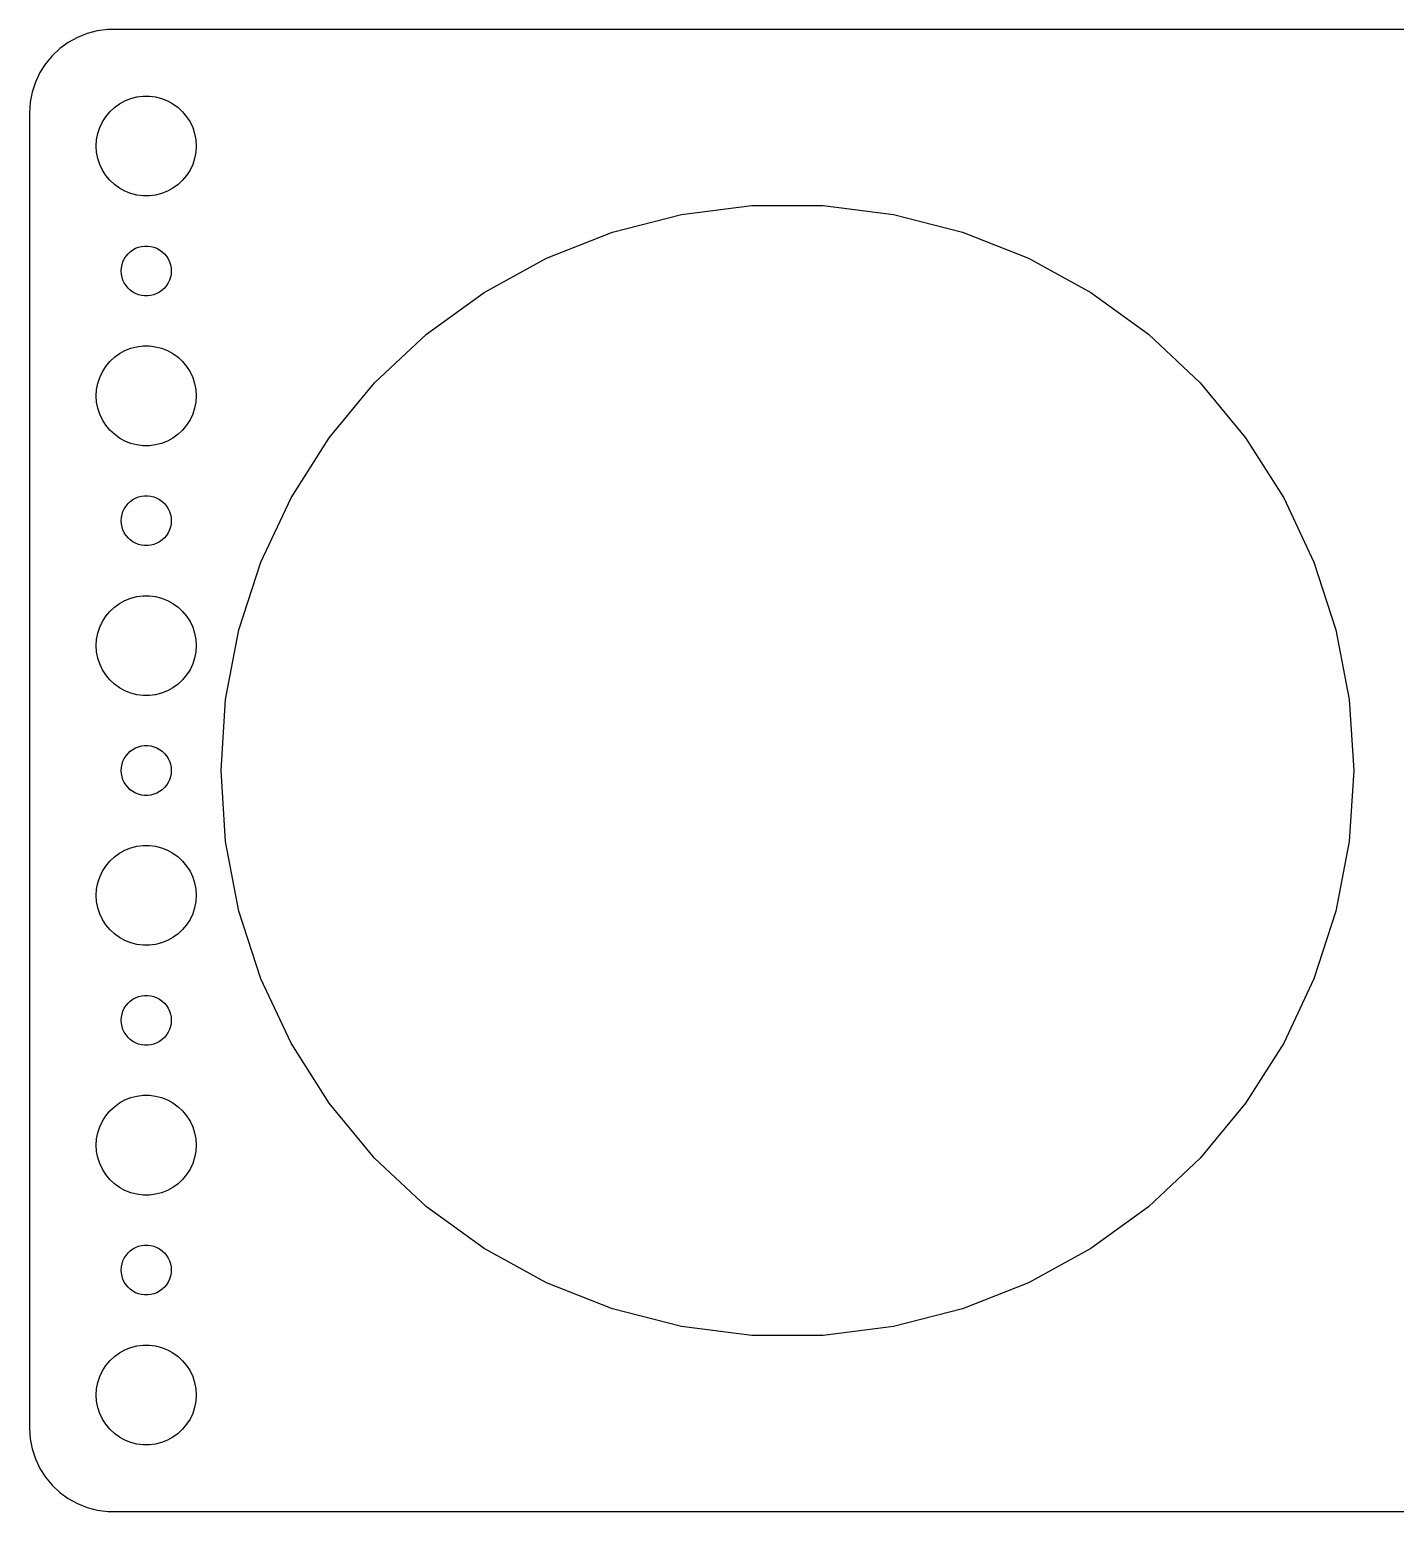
# Model space of a CAD drawing. Header units: metres. Extents: x -82 to 82, y -44 to 44.
# Drawn here: x -82 to 0, y -44.5 to 44.5 of the extents above; entities that cross this region are included whole.
import ezdxf

# ---------------------------------------------------------------- set-up
doc = ezdxf.new("R2010")
doc.units = ezdxf.units.M

msp = doc.modelspace()

# ---------------------------------------------------------------- linework, layer by layer
for p, q in [((-77.3139, 44.4901), (-77.9369, 44.4114)), ((77.3139, 44.4901), (-77.3139, 44.4901)), ((-79.6791, 43.7216), (-80.1871, 43.3526)), ((-79.1289, 44.0241), (-79.6791, 43.7216)), ((-78.5451, 44.2553), (-79.1289, 44.0241)), ((-77.9369, 44.4114), (-78.5451, 44.2553)), ((-80.6448, 42.9227), (-81.0451, 42.4389)), ((-80.1871, 43.3526), (-80.6448, 42.9227)), ((-81.3815, 41.9088), (-81.6489, 41.3406)), ((-81.0451, 42.4389), (-81.3815, 41.9088)), ((-81.6489, 41.3406), (-81.8429, 40.7434)), ((-81.9606, 40.1267), (-82, 39.5)), ((-81.8429, 40.7434), (-81.9606, 40.1267)), ((-76.6075, 40.033), (-76.2773, 40.2145)), ((-76.2773, 40.2145), (-75.927, 40.3532)), ((-75.927, 40.3532), (-75.5621, 40.4469)), ((-75.5621, 40.4469), (-75.1884, 40.4941)), ((-75.1884, 40.4941), (-74.8116, 40.4941)), ((-74.8116, 40.4941), (-74.4379, 40.4469)), ((-74.4379, 40.4469), (-74.073, 40.3532)), ((-74.073, 40.3532), (-73.7227, 40.2145)), ((-73.7227, 40.2145), (-73.3925, 40.033)), ((-82, 39.5), (-82, -39.5)), ((-77.6289, 38.9453), (-77.427, 39.2634)), ((-77.427, 39.2634), (-77.1869, 39.5536)), ((-77.1869, 39.5536), (-76.9123, 39.8115)), ((-76.9123, 39.8115), (-76.6075, 40.033)), ((-73.3925, 40.033), (-73.0877, 39.8115)), ((-73.0877, 39.8115), (-72.8131, 39.5536)), ((-72.8131, 39.5536), (-72.573, 39.2634)), ((-72.573, 39.2634), (-72.3711, 38.9453)), ((-77.9057, 38.2461), (-77.7893, 38.6044)), ((-77.7893, 38.6044), (-77.6289, 38.9453)), ((-72.3711, 38.9453), (-72.2107, 38.6044)), ((-72.2107, 38.6044), (-72.0943, 38.2461)), ((-78, 37.5), (-77.9763, 37.876)), ((-77.9763, 37.124), (-78, 37.5)), ((-77.9763, 37.876), (-77.9057, 38.2461)), ((-72.0943, 38.2461), (-72.0237, 37.876)), ((-72.0237, 37.876), (-72, 37.5)), ((-72, 37.5), (-72.0237, 37.124)), ((-77.9057, 36.7539), (-77.9763, 37.124)), ((-77.7893, 36.3956), (-77.9057, 36.7539)), ((-72.0943, 36.7539), (-72.2107, 36.3956)), ((-72.0237, 37.124), (-72.0943, 36.7539)), ((-77.6289, 36.0547), (-77.7893, 36.3956)), ((-77.427, 35.7366), (-77.6289, 36.0547)), ((-77.1869, 35.4464), (-77.427, 35.7366)), ((-72.573, 35.7366), (-72.8131, 35.4464)), ((-72.3711, 36.0547), (-72.573, 35.7366)), ((-72.2107, 36.3956), (-72.3711, 36.0547)), ((-76.9123, 35.1885), (-77.1869, 35.4464)), ((-76.6075, 34.967), (-76.9123, 35.1885)), ((-76.2773, 34.7855), (-76.6075, 34.967)), ((-75.927, 34.6468), (-76.2773, 34.7855)), ((-73.7227, 34.7855), (-74.073, 34.6468)), ((-73.3925, 34.967), (-73.7227, 34.7855)), ((-73.0877, 35.1885), (-73.3925, 34.967)), ((-72.8131, 35.4464), (-73.0877, 35.1885)), ((-75.5621, 34.5531), (-75.927, 34.6468)), ((-75.1884, 34.5059), (-75.5621, 34.5531)), ((-74.8116, 34.5059), (-75.1884, 34.5059)), ((-74.4379, 34.5531), (-74.8116, 34.5059)), ((-74.073, 34.6468), (-74.4379, 34.5531)), ((-42.871, 33.3978), (-38.6349, 33.9329)), ((-38.6349, 33.9329), (-34.3651, 33.9329)), ((-34.3651, 33.9329), (-30.129, 33.3978)), ((-47.0066, 32.3359), (-42.871, 33.3978)), ((-30.129, 33.3978), (-25.9934, 32.3359)), ((-50.9765, 30.7641), (-47.0066, 32.3359)), ((-25.9934, 32.3359), (-22.0235, 30.7641)), ((-76.0934, 31.0268), (-75.9561, 31.1558)), ((-75.9561, 31.1558), (-75.8037, 31.2665)), ((-75.8037, 31.2665), (-75.6387, 31.3572)), ((-75.6387, 31.3572), (-75.4635, 31.4266)), ((-75.4635, 31.4266), (-75.2811, 31.4734)), ((-75.2811, 31.4734), (-75.0942, 31.497)), ((-75.0942, 31.497), (-74.9058, 31.497)), ((-74.9058, 31.497), (-74.7189, 31.4734)), ((-74.7189, 31.4734), (-74.5365, 31.4266)), ((-74.5365, 31.4266), (-74.3613, 31.3572)), ((-74.3613, 31.3572), (-74.1963, 31.2665)), ((-74.1963, 31.2665), (-74.0439, 31.1558)), ((-74.0439, 31.1558), (-73.9065, 31.0268)), ((-76.4882, 30.188), (-76.4529, 30.373)), ((-76.4529, 30.373), (-76.3947, 30.5522)), ((-76.3947, 30.5522), (-76.3145, 30.7226)), ((-76.3145, 30.7226), (-76.2135, 30.8817)), ((-76.2135, 30.8817), (-76.0934, 31.0268)), ((-73.9065, 31.0268), (-73.7865, 30.8817)), ((-73.7865, 30.8817), (-73.6855, 30.7226)), ((-73.6855, 30.7226), (-73.6053, 30.5522)), ((-73.6053, 30.5522), (-73.5471, 30.373)), ((-73.5471, 30.373), (-73.5118, 30.188)), ((-54.7181, 28.7071), (-50.9765, 30.7641)), ((-22.0235, 30.7641), (-18.2819, 28.7071)), ((-76.5, 30), (-76.4882, 30.188)), ((-76.4882, 29.812), (-76.5, 30)), ((-76.4529, 29.627), (-76.4882, 29.812)), ((-76.3947, 29.4478), (-76.4529, 29.627)), ((-76.3145, 29.2774), (-76.3947, 29.4478)), ((-73.6053, 29.4478), (-73.6855, 29.2774)), ((-73.5471, 29.627), (-73.6053, 29.4478)), ((-73.5118, 29.812), (-73.5471, 29.627)), ((-73.5118, 30.188), (-73.5, 30)), ((-73.5, 30), (-73.5118, 29.812)), ((-76.2135, 29.1183), (-76.3145, 29.2774)), ((-76.0934, 28.9732), (-76.2135, 29.1183)), ((-75.9561, 28.8442), (-76.0934, 28.9732)), ((-75.8037, 28.7335), (-75.9561, 28.8442)), ((-75.6387, 28.6427), (-75.8037, 28.7335)), ((-75.4635, 28.5734), (-75.6387, 28.6427)), ((-75.2811, 28.5266), (-75.4635, 28.5734)), ((-75.0942, 28.503), (-75.2811, 28.5266)), ((-74.9058, 28.503), (-75.0942, 28.503)), ((-74.7189, 28.5266), (-74.9058, 28.503)), ((-74.5365, 28.5734), (-74.7189, 28.5266)), ((-74.3613, 28.6427), (-74.5365, 28.5734)), ((-74.1963, 28.7335), (-74.3613, 28.6427)), ((-74.0439, 28.8442), (-74.1963, 28.7335)), ((-73.9065, 28.9732), (-74.0439, 28.8442)), ((-73.7865, 29.1183), (-73.9065, 28.9732)), ((-73.6855, 29.2774), (-73.7865, 29.1183)), ((-58.1724, 26.1974), (-54.7181, 28.7071)), ((-18.2819, 28.7071), (-14.8276, 26.1974)), ((-61.2849, 23.2746), (-58.1724, 26.1974)), ((-14.8276, 26.1974), (-11.7151, 23.2746)), ((-76.9123, 24.8115), (-76.6075, 25.033)), ((-76.6075, 25.033), (-76.2773, 25.2145)), ((-76.2773, 25.2145), (-75.927, 25.3532)), ((-75.927, 25.3532), (-75.5621, 25.4469)), ((-75.5621, 25.4469), (-75.1884, 25.4941)), ((-75.1884, 25.4941), (-74.8116, 25.4941)), ((-74.8116, 25.4941), (-74.4379, 25.4469)), ((-74.4379, 25.4469), (-74.073, 25.3532)), ((-74.073, 25.3532), (-73.7227, 25.2145)), ((-73.7227, 25.2145), (-73.3925, 25.033)), ((-73.3925, 25.033), (-73.0877, 24.8115)), ((-77.6289, 23.9453), (-77.427, 24.2634)), ((-77.427, 24.2634), (-77.1869, 24.5536)), ((-77.1869, 24.5536), (-76.9123, 24.8115)), ((-73.0877, 24.8115), (-72.8131, 24.5536)), ((-72.8131, 24.5536), (-72.573, 24.2634)), ((-72.573, 24.2634), (-72.3711, 23.9453)), ((-77.9763, 22.876), (-77.9057, 23.2461)), ((-77.9057, 23.2461), (-77.7893, 23.6044)), ((-77.7893, 23.6044), (-77.6289, 23.9453)), ((-72.3711, 23.9453), (-72.2107, 23.6044)), ((-72.2107, 23.6044), (-72.0943, 23.2461)), ((-72.0943, 23.2461), (-72.0237, 22.876)), ((-64.0066, 19.9847), (-61.2849, 23.2746)), ((-11.7151, 23.2746), (-8.99341, 19.9847)), ((-78, 22.5), (-77.9763, 22.876)), ((-77.9763, 22.124), (-78, 22.5)), ((-72.0237, 22.876), (-72, 22.5)), ((-72, 22.5), (-72.0237, 22.124)), ((-77.9057, 21.7539), (-77.9763, 22.124)), ((-77.7893, 21.3956), (-77.9057, 21.7539)), ((-77.6289, 21.0547), (-77.7893, 21.3956)), ((-72.2107, 21.3956), (-72.3711, 21.0547)), ((-72.0943, 21.7539), (-72.2107, 21.3956)), ((-72.0237, 22.124), (-72.0943, 21.7539)), ((-77.427, 20.7366), (-77.6289, 21.0547)), ((-77.1869, 20.4464), (-77.427, 20.7366)), ((-72.573, 20.7366), (-72.8131, 20.4464)), ((-72.3711, 21.0547), (-72.573, 20.7366)), ((-76.9123, 20.1884), (-77.1869, 20.4464)), ((-76.6075, 19.967), (-76.9123, 20.1884)), ((-76.2773, 19.7855), (-76.6075, 19.967)), ((-75.927, 19.6468), (-76.2773, 19.7855)), ((-75.5621, 19.5531), (-75.927, 19.6468)), ((-74.073, 19.6468), (-74.4379, 19.5531)), ((-73.7227, 19.7855), (-74.073, 19.6468)), ((-73.3925, 19.967), (-73.7227, 19.7855)), ((-73.0877, 20.1884), (-73.3925, 19.967)), ((-72.8131, 20.4464), (-73.0877, 20.1884)), ((-66.2944, 16.3796), (-64.0066, 19.9847)), ((-8.99341, 19.9847), (-6.70557, 16.3796)), ((-75.1884, 19.5059), (-75.5621, 19.5531)), ((-74.8116, 19.5059), (-75.1884, 19.5059)), ((-74.4379, 19.5531), (-74.8116, 19.5059)), ((-76.2135, 15.8817), (-76.0934, 16.0268)), ((-76.0934, 16.0268), (-75.9561, 16.1558)), ((-75.9561, 16.1558), (-75.8037, 16.2665)), ((-75.8037, 16.2665), (-75.6387, 16.3572)), ((-75.6387, 16.3572), (-75.4635, 16.4266)), ((-75.4635, 16.4266), (-75.2811, 16.4734)), ((-75.2811, 16.4734), (-75.0942, 16.497)), ((-75.0942, 16.497), (-74.9058, 16.497)), ((-74.9058, 16.497), (-74.7189, 16.4734)), ((-74.7189, 16.4734), (-74.5365, 16.4266)), ((-74.5365, 16.4266), (-74.3613, 16.3572)), ((-74.3613, 16.3572), (-74.1963, 16.2665)), ((-74.1963, 16.2665), (-74.0439, 16.1558)), ((-74.0439, 16.1558), (-73.9065, 16.0268)), ((-73.9065, 16.0268), (-73.7865, 15.8817)), ((-68.1124, 12.5162), (-66.2944, 16.3796)), ((-6.70557, 16.3796), (-4.88759, 12.5162)), ((-76.5, 15), (-76.4882, 15.188)), ((-76.4882, 15.188), (-76.4529, 15.373)), ((-76.4529, 15.373), (-76.3947, 15.5522)), ((-76.3947, 15.5522), (-76.3145, 15.7226)), ((-76.3145, 15.7226), (-76.2135, 15.8817)), ((-73.7865, 15.8817), (-73.6855, 15.7226)), ((-73.6855, 15.7226), (-73.6053, 15.5522)), ((-73.6053, 15.5522), (-73.5471, 15.373)), ((-73.5471, 15.373), (-73.5118, 15.188)), ((-73.5118, 15.188), (-73.5, 15)), ((-76.4882, 14.812), (-76.5, 15)), ((-76.4529, 14.627), (-76.4882, 14.812)), ((-76.3947, 14.4478), (-76.4529, 14.627)), ((-76.3145, 14.2774), (-76.3947, 14.4478)), ((-76.2135, 14.1183), (-76.3145, 14.2774)), ((-73.6855, 14.2774), (-73.7865, 14.1183)), ((-73.6053, 14.4478), (-73.6855, 14.2774)), ((-73.5471, 14.627), (-73.6053, 14.4478)), ((-73.5118, 14.812), (-73.5471, 14.627)), ((-73.5, 15), (-73.5118, 14.812)), ((-76.0934, 13.9732), (-76.2135, 14.1183)), ((-75.9561, 13.8442), (-76.0934, 13.9732)), ((-75.8037, 13.7335), (-75.9561, 13.8442)), ((-75.6387, 13.6427), (-75.8037, 13.7335)), ((-75.4635, 13.5734), (-75.6387, 13.6427)), ((-75.2811, 13.5266), (-75.4635, 13.5734)), ((-75.0942, 13.5029), (-75.2811, 13.5266)), ((-74.9058, 13.5029), (-75.0942, 13.5029)), ((-74.7189, 13.5266), (-74.9058, 13.5029)), ((-74.5365, 13.5734), (-74.7189, 13.5266)), ((-74.3613, 13.6427), (-74.5365, 13.5734)), ((-74.1963, 13.7335), (-74.3613, 13.6427)), ((-74.0439, 13.8442), (-74.1963, 13.7335)), ((-73.9065, 13.9732), (-74.0439, 13.8442)), ((-73.7865, 14.1183), (-73.9065, 13.9732)), ((-69.4318, 8.45544), (-68.1124, 12.5162)), ((-4.88759, 12.5162), (-3.56816, 8.45544)), ((-77.1869, 9.55363), (-76.9123, 9.81154)), ((-76.9123, 9.81154), (-76.6075, 10.033)), ((-76.6075, 10.033), (-76.2773, 10.2145)), ((-76.2773, 10.2145), (-75.927, 10.3532)), ((-75.927, 10.3532), (-75.5621, 10.4469)), ((-75.5621, 10.4469), (-75.1884, 10.4941)), ((-75.1884, 10.4941), (-74.8116, 10.4941)), ((-74.8116, 10.4941), (-74.4379, 10.4469)), ((-74.4379, 10.4469), (-74.073, 10.3532)), ((-74.073, 10.3532), (-73.7227, 10.2145)), ((-73.7227, 10.2145), (-73.3925, 10.033)), ((-73.3925, 10.033), (-73.0877, 9.81154)), ((-73.0877, 9.81154), (-72.8131, 9.55363)), ((-77.7893, 8.60437), (-77.6289, 8.94525)), ((-77.6289, 8.94525), (-77.427, 9.26335)), ((-77.427, 9.26335), (-77.1869, 9.55363)), ((-72.8131, 9.55363), (-72.573, 9.26335)), ((-72.573, 9.26335), (-72.3711, 8.94525)), ((-72.3711, 8.94525), (-72.2107, 8.60437)), ((-77.9763, 7.87599), (-77.9057, 8.24606)), ((-77.9057, 8.24606), (-77.7893, 8.60437)), ((-72.2107, 8.60437), (-72.0943, 8.24606)), ((-72.0943, 8.24606), (-72.0237, 7.87599)), ((-70.2319, 4.26132), (-69.4318, 8.45544)), ((-3.56816, 8.45544), (-2.7681, 4.26132)), ((-78, 7.5), (-77.9763, 7.87599)), ((-77.9763, 7.12399), (-78, 7.5)), ((-77.9057, 6.75392), (-77.9763, 7.12399)), ((-72.0237, 7.12399), (-72.0943, 6.75392)), ((-72.0237, 7.87599), (-72, 7.5)), ((-72, 7.5), (-72.0237, 7.12399)), ((-77.7893, 6.39561), (-77.9057, 6.75392)), ((-77.6289, 6.05473), (-77.7893, 6.39561)), ((-72.2107, 6.39561), (-72.3711, 6.05473)), ((-72.0943, 6.75392), (-72.2107, 6.39561)), ((-77.427, 5.73663), (-77.6289, 6.05473)), ((-77.1869, 5.44635), (-77.427, 5.73663)), ((-76.9123, 5.18845), (-77.1869, 5.44635)), ((-72.8131, 5.44635), (-73.0877, 5.18845)), ((-72.573, 5.73663), (-72.8131, 5.44635)), ((-72.3711, 6.05473), (-72.573, 5.73663)), ((-76.6075, 4.96701), (-76.9123, 5.18845)), ((-76.2773, 4.78551), (-76.6075, 4.96701)), ((-75.927, 4.64682), (-76.2773, 4.78551)), ((-75.5621, 4.55313), (-75.927, 4.64682)), ((-75.1884, 4.50591), (-75.5621, 4.55313)), ((-74.8116, 4.50591), (-75.1884, 4.50591)), ((-74.4379, 4.55313), (-74.8116, 4.50591)), ((-74.073, 4.64682), (-74.4379, 4.55313)), ((-73.7227, 4.78551), (-74.073, 4.64682)), ((-73.3925, 4.96701), (-73.7227, 4.78551)), ((-73.0877, 5.18845), (-73.3925, 4.96701)), ((-70.5, 0), (-70.2319, 4.26132)), ((-2.7681, 4.26132), (-2.5, 0)), ((-76.2135, 0.88167), (-76.0934, 1.02681)), ((-76.0934, 1.02681), (-75.9561, 1.15576)), ((-75.9561, 1.15576), (-75.8037, 1.26648)), ((-75.8037, 1.26648), (-75.6387, 1.35724)), ((-75.6387, 1.35724), (-75.4635, 1.42657)), ((-75.4635, 1.42657), (-75.2811, 1.47342)), ((-75.2811, 1.47342), (-75.0942, 1.49704)), ((-75.0942, 1.49704), (-74.9058, 1.49704)), ((-74.9058, 1.49704), (-74.7189, 1.47342)), ((-74.7189, 1.47342), (-74.5365, 1.42657)), ((-74.5365, 1.42657), (-74.3613, 1.35724)), ((-74.3613, 1.35724), (-74.1963, 1.26648)), ((-74.1963, 1.26648), (-74.0439, 1.15576)), ((-74.0439, 1.15576), (-73.9065, 1.02681)), ((-73.9065, 1.02681), (-73.7865, 0.88167)), ((-76.5, 0), (-76.4882, 0.18799)), ((-76.4882, -0.18799), (-76.5, 0)), ((-76.4882, 0.18799), (-76.4529, 0.37303)), ((-76.4529, 0.37303), (-76.3947, 0.55219)), ((-76.3947, 0.55219), (-76.3145, 0.72263)), ((-76.3145, 0.72263), (-76.2135, 0.88167)), ((-73.7865, 0.88167), (-73.6855, 0.72263)), ((-73.6855, 0.72263), (-73.6053, 0.55219)), ((-73.6053, 0.55219), (-73.5471, 0.37303)), ((-73.5471, 0.37303), (-73.5118, 0.18799)), ((-73.5118, 0.18799), (-73.5, 0)), ((-73.5, 0), (-73.5118, -0.18799)), ((-70.2319, -4.26132), (-70.5, 0)), ((-2.5, 0), (-2.7681, -4.26132)), ((-76.4529, -0.37303), (-76.4882, -0.18799)), ((-76.3947, -0.55219), (-76.4529, -0.37303)), ((-76.3145, -0.72263), (-76.3947, -0.55219)), ((-76.2135, -0.88167), (-76.3145, -0.72263)), ((-76.0934, -1.02681), (-76.2135, -0.88167)), ((-73.7865, -0.88167), (-73.9065, -1.02681)), ((-73.6855, -0.72263), (-73.7865, -0.88167)), ((-73.6053, -0.55219), (-73.6855, -0.72263)), ((-73.5471, -0.37303), (-73.6053, -0.55219)), ((-73.5118, -0.18799), (-73.5471, -0.37303)), ((-75.9561, -1.15576), (-76.0934, -1.02681)), ((-75.8037, -1.26648), (-75.9561, -1.15576)), ((-75.6387, -1.35724), (-75.8037, -1.26648)), ((-75.4635, -1.42657), (-75.6387, -1.35724)), ((-75.2811, -1.47342), (-75.4635, -1.42657)), ((-75.0942, -1.49704), (-75.2811, -1.47342)), ((-74.9058, -1.49704), (-75.0942, -1.49704)), ((-74.7189, -1.47342), (-74.9058, -1.49704)), ((-74.5365, -1.42657), (-74.7189, -1.47342)), ((-74.3613, -1.35724), (-74.5365, -1.42657)), ((-74.1963, -1.26648), (-74.3613, -1.35724)), ((-74.0439, -1.15576), (-74.1963, -1.26648)), ((-73.9065, -1.02681), (-74.0439, -1.15576)), ((-69.4318, -8.45544), (-70.2319, -4.26132)), ((-2.7681, -4.26132), (-3.56816, -8.45544)), ((-77.1869, -5.44635), (-76.9123, -5.18845)), ((-76.9123, -5.18845), (-76.6075, -4.96701)), ((-76.6075, -4.96701), (-76.2773, -4.78551)), ((-76.2773, -4.78551), (-75.927, -4.64682)), ((-75.927, -4.64682), (-75.5621, -4.55313)), ((-75.5621, -4.55313), (-75.1884, -4.50591)), ((-75.1884, -4.50591), (-74.8116, -4.50591)), ((-74.8116, -4.50591), (-74.4379, -4.55313)), ((-74.4379, -4.55313), (-74.073, -4.64682)), ((-74.073, -4.64682), (-73.7227, -4.78551)), ((-73.7227, -4.78551), (-73.3925, -4.96701)), ((-73.3925, -4.96701), (-73.0877, -5.18845)), ((-73.0877, -5.18845), (-72.8131, -5.44635)), ((-77.7893, -6.39561), (-77.6289, -6.05473)), ((-77.6289, -6.05473), (-77.427, -5.73663)), ((-77.427, -5.73663), (-77.1869, -5.44635)), ((-72.8131, -5.44635), (-72.573, -5.73663)), ((-72.573, -5.73663), (-72.3711, -6.05473)), ((-72.3711, -6.05473), (-72.2107, -6.39561)), ((-77.9763, -7.12399), (-77.9057, -6.75392)), ((-77.9057, -6.75392), (-77.7893, -6.39561)), ((-72.2107, -6.39561), (-72.0943, -6.75392)), ((-72.0943, -6.75392), (-72.0237, -7.12399)), ((-78, -7.5), (-77.9763, -7.12399)), ((-77.9763, -7.87599), (-78, -7.5)), ((-77.9057, -8.24606), (-77.9763, -7.87599)), ((-72.0237, -7.87599), (-72.0943, -8.24606)), ((-72.0237, -7.12399), (-72, -7.5)), ((-72, -7.5), (-72.0237, -7.87599)), ((-77.7893, -8.60437), (-77.9057, -8.24606)), ((-77.6289, -8.94525), (-77.7893, -8.60437)), ((-72.2107, -8.60437), (-72.3711, -8.94525)), ((-72.0943, -8.24606), (-72.2107, -8.60437)), ((-68.1124, -12.5162), (-69.4318, -8.45544)), ((-3.56816, -8.45544), (-4.88759, -12.5162)), ((-77.427, -9.26335), (-77.6289, -8.94525)), ((-77.1869, -9.55363), (-77.427, -9.26335)), ((-76.9123, -9.81154), (-77.1869, -9.55363)), ((-72.8131, -9.55363), (-73.0877, -9.81154)), ((-72.573, -9.26335), (-72.8131, -9.55363)), ((-72.3711, -8.94525), (-72.573, -9.26335)), ((-76.6075, -10.033), (-76.9123, -9.81154)), ((-76.2773, -10.2145), (-76.6075, -10.033)), ((-75.927, -10.3532), (-76.2773, -10.2145)), ((-75.5621, -10.4469), (-75.927, -10.3532)), ((-75.1884, -10.4941), (-75.5621, -10.4469)), ((-74.8116, -10.4941), (-75.1884, -10.4941)), ((-74.4379, -10.4469), (-74.8116, -10.4941)), ((-74.073, -10.3532), (-74.4379, -10.4469)), ((-73.7227, -10.2145), (-74.073, -10.3532)), ((-73.3925, -10.033), (-73.7227, -10.2145)), ((-73.0877, -9.81154), (-73.3925, -10.033)), ((-66.2944, -16.3796), (-68.1124, -12.5162)), ((-4.88759, -12.5162), (-6.70557, -16.3796)), ((-76.3145, -14.2774), (-76.2135, -14.1183)), ((-76.2135, -14.1183), (-76.0934, -13.9732)), ((-76.0934, -13.9732), (-75.9561, -13.8442)), ((-75.9561, -13.8442), (-75.8037, -13.7335)), ((-75.8037, -13.7335), (-75.6387, -13.6427)), ((-75.6387, -13.6427), (-75.4635, -13.5734)), ((-75.4635, -13.5734), (-75.2811, -13.5266)), ((-75.2811, -13.5266), (-75.0942, -13.5029)), ((-75.0942, -13.5029), (-74.9058, -13.5029)), ((-74.9058, -13.5029), (-74.7189, -13.5266)), ((-74.7189, -13.5266), (-74.5365, -13.5734)), ((-74.5365, -13.5734), (-74.3613, -13.6427)), ((-74.3613, -13.6427), (-74.1963, -13.7335)), ((-74.1963, -13.7335), (-74.0439, -13.8442)), ((-74.0439, -13.8442), (-73.9065, -13.9732)), ((-73.9065, -13.9732), (-73.7865, -14.1183)), ((-73.7865, -14.1183), (-73.6855, -14.2774)), ((-76.5, -15), (-76.4882, -14.812)), ((-76.4882, -15.188), (-76.5, -15)), ((-76.4882, -14.812), (-76.4529, -14.627)), ((-76.4529, -14.627), (-76.3947, -14.4478)), ((-76.3947, -14.4478), (-76.3145, -14.2774)), ((-73.6855, -14.2774), (-73.6053, -14.4478)), ((-73.6053, -14.4478), (-73.5471, -14.627)), ((-73.5471, -14.627), (-73.5118, -14.812)), ((-73.5118, -14.812), (-73.5, -15)), ((-73.5, -15), (-73.5118, -15.188)), ((-76.4529, -15.373), (-76.4882, -15.188)), ((-76.3947, -15.5522), (-76.4529, -15.373)), ((-76.3145, -15.7226), (-76.3947, -15.5522)), ((-76.2135, -15.8817), (-76.3145, -15.7226)), ((-76.0934, -16.0268), (-76.2135, -15.8817)), ((-73.7865, -15.8817), (-73.9065, -16.0268)), ((-73.6855, -15.7226), (-73.7865, -15.8817)), ((-73.6053, -15.5522), (-73.6855, -15.7226)), ((-73.5471, -15.373), (-73.6053, -15.5522)), ((-73.5118, -15.188), (-73.5471, -15.373)), ((-75.9561, -16.1558), (-76.0934, -16.0268)), ((-75.8037, -16.2665), (-75.9561, -16.1558)), ((-75.6387, -16.3572), (-75.8037, -16.2665)), ((-75.4635, -16.4266), (-75.6387, -16.3572)), ((-75.2811, -16.4734), (-75.4635, -16.4266)), ((-75.0942, -16.497), (-75.2811, -16.4734)), ((-74.9058, -16.497), (-75.0942, -16.497)), ((-74.7189, -16.4734), (-74.9058, -16.497)), ((-74.5365, -16.4266), (-74.7189, -16.4734)), ((-74.3613, -16.3572), (-74.5365, -16.4266)), ((-74.1963, -16.2665), (-74.3613, -16.3572)), ((-74.0439, -16.1558), (-74.1963, -16.2665)), ((-73.9065, -16.0268), (-74.0439, -16.1558)), ((-64.0066, -19.9847), (-66.2944, -16.3796)), ((-6.70557, -16.3796), (-8.99341, -19.9847)), ((-75.927, -19.6468), (-75.5621, -19.5531)), ((-75.5621, -19.5531), (-75.1884, -19.5059)), ((-75.1884, -19.5059), (-74.8116, -19.5059)), ((-74.8116, -19.5059), (-74.4379, -19.5531)), ((-74.4379, -19.5531), (-74.073, -19.6468)), ((-77.427, -20.7366), (-77.1869, -20.4464)), ((-77.1869, -20.4464), (-76.9123, -20.1884)), ((-76.9123, -20.1884), (-76.6075, -19.967)), ((-76.6075, -19.967), (-76.2773, -19.7855)), ((-76.2773, -19.7855), (-75.927, -19.6468)), ((-74.073, -19.6468), (-73.7227, -19.7855)), ((-73.7227, -19.7855), (-73.3925, -19.967)), ((-73.3925, -19.967), (-73.0877, -20.1884)), ((-73.0877, -20.1884), (-72.8131, -20.4464)), ((-72.8131, -20.4464), (-72.573, -20.7366)), ((-61.2849, -23.2746), (-64.0066, -19.9847)), ((-8.99341, -19.9847), (-11.7151, -23.2746)), ((-77.7893, -21.3956), (-77.6289, -21.0547)), ((-77.6289, -21.0547), (-77.427, -20.7366)), ((-72.573, -20.7366), (-72.3711, -21.0547)), ((-72.3711, -21.0547), (-72.2107, -21.3956)), ((-78, -22.5), (-77.9763, -22.124)), ((-77.9763, -22.124), (-77.9057, -21.7539)), ((-77.9057, -21.7539), (-77.7893, -21.3956)), ((-72.2107, -21.3956), (-72.0943, -21.7539)), ((-72.0943, -21.7539), (-72.0237, -22.124)), ((-72.0237, -22.124), (-72, -22.5)), ((-77.9763, -22.876), (-78, -22.5)), ((-77.9057, -23.2461), (-77.9763, -22.876)), ((-72.0237, -22.876), (-72.0943, -23.2461)), ((-72, -22.5), (-72.0237, -22.876)), ((-77.7893, -23.6044), (-77.9057, -23.2461)), ((-77.6289, -23.9453), (-77.7893, -23.6044)), ((-77.427, -24.2634), (-77.6289, -23.9453)), ((-72.3711, -23.9453), (-72.573, -24.2634)), ((-72.2107, -23.6044), (-72.3711, -23.9453)), ((-72.0943, -23.2461), (-72.2107, -23.6044)), ((-58.1724, -26.1974), (-61.2849, -23.2746)), ((-11.7151, -23.2746), (-14.8276, -26.1974)), ((-77.1869, -24.5536), (-77.427, -24.2634)), ((-76.9123, -24.8115), (-77.1869, -24.5536)), ((-76.6075, -25.033), (-76.9123, -24.8115)), ((-73.0877, -24.8115), (-73.3925, -25.033)), ((-72.8131, -24.5536), (-73.0877, -24.8115)), ((-72.573, -24.2634), (-72.8131, -24.5536)), ((-76.2773, -25.2145), (-76.6075, -25.033)), ((-75.927, -25.3532), (-76.2773, -25.2145)), ((-75.5621, -25.4469), (-75.927, -25.3532)), ((-75.1884, -25.4941), (-75.5621, -25.4469)), ((-74.8116, -25.4941), (-75.1884, -25.4941)), ((-74.4379, -25.4469), (-74.8116, -25.4941)), ((-74.073, -25.3532), (-74.4379, -25.4469)), ((-73.7227, -25.2145), (-74.073, -25.3532)), ((-73.3925, -25.033), (-73.7227, -25.2145)), ((-54.7181, -28.7071), (-58.1724, -26.1974)), ((-14.8276, -26.1974), (-18.2819, -28.7071)), ((-76.3947, -29.4478), (-76.3145, -29.2774)), ((-76.3145, -29.2774), (-76.2135, -29.1183)), ((-76.2135, -29.1183), (-76.0934, -28.9732)), ((-76.0934, -28.9732), (-75.9561, -28.8442)), ((-75.9561, -28.8442), (-75.8037, -28.7335)), ((-75.8037, -28.7335), (-75.6387, -28.6427)), ((-75.6387, -28.6427), (-75.4635, -28.5734)), ((-75.4635, -28.5734), (-75.2811, -28.5266)), ((-75.2811, -28.5266), (-75.0942, -28.503)), ((-75.0942, -28.503), (-74.9058, -28.503)), ((-74.9058, -28.503), (-74.7189, -28.5266)), ((-74.7189, -28.5266), (-74.5365, -28.5734)), ((-74.5365, -28.5734), (-74.3613, -28.6427)), ((-74.3613, -28.6427), (-74.1963, -28.7335)), ((-74.1963, -28.7335), (-74.0439, -28.8442)), ((-74.0439, -28.8442), (-73.9065, -28.9732)), ((-73.9065, -28.9732), (-73.7865, -29.1183)), ((-73.7865, -29.1183), (-73.6855, -29.2774)), ((-73.6855, -29.2774), (-73.6053, -29.4478)), ((-50.9765, -30.7641), (-54.7181, -28.7071)), ((-18.2819, -28.7071), (-22.0235, -30.7641)), ((-76.5, -30), (-76.4882, -29.812)), ((-76.4882, -30.188), (-76.5, -30)), ((-76.4882, -29.812), (-76.4529, -29.627)), ((-76.4529, -30.373), (-76.4882, -30.188)), ((-76.4529, -29.627), (-76.3947, -29.4478)), ((-73.6053, -29.4478), (-73.5471, -29.627)), ((-73.5471, -29.627), (-73.5118, -29.812)), ((-73.5118, -30.188), (-73.5471, -30.373)), ((-73.5118, -29.812), (-73.5, -30)), ((-73.5, -30), (-73.5118, -30.188)), ((-76.3947, -30.5522), (-76.4529, -30.373)), ((-76.3145, -30.7226), (-76.3947, -30.5522)), ((-76.2135, -30.8817), (-76.3145, -30.7226)), ((-76.0934, -31.0268), (-76.2135, -30.8817)), ((-75.9561, -31.1558), (-76.0934, -31.0268)), ((-73.9065, -31.0268), (-74.0439, -31.1558)), ((-73.7865, -30.8817), (-73.9065, -31.0268)), ((-73.6855, -30.7226), (-73.7865, -30.8817)), ((-73.6053, -30.5522), (-73.6855, -30.7226)), ((-73.5471, -30.373), (-73.6053, -30.5522)), ((-47.0066, -32.3359), (-50.9765, -30.7641)), ((-22.0235, -30.7641), (-25.9934, -32.3359)), ((-75.8037, -31.2665), (-75.9561, -31.1558)), ((-75.6387, -31.3572), (-75.8037, -31.2665)), ((-75.4635, -31.4266), (-75.6387, -31.3572)), ((-75.2811, -31.4734), (-75.4635, -31.4266)), ((-75.0942, -31.497), (-75.2811, -31.4734)), ((-74.9058, -31.497), (-75.0942, -31.497)), ((-74.7189, -31.4734), (-74.9058, -31.497)), ((-74.5365, -31.4266), (-74.7189, -31.4734)), ((-74.3613, -31.3572), (-74.5365, -31.4266)), ((-74.1963, -31.2665), (-74.3613, -31.3572)), ((-74.0439, -31.1558), (-74.1963, -31.2665)), ((-42.871, -33.3978), (-47.0066, -32.3359)), ((-25.9934, -32.3359), (-30.129, -33.3978)), ((-38.6349, -33.9329), (-42.871, -33.3978)), ((-30.129, -33.3978), (-34.3651, -33.9329)), ((-76.2773, -34.7855), (-75.927, -34.6468)), ((-75.927, -34.6468), (-75.5621, -34.5531)), ((-75.5621, -34.5531), (-75.1884, -34.5059)), ((-75.1884, -34.5059), (-74.8116, -34.5059)), ((-74.8116, -34.5059), (-74.4379, -34.5531)), ((-74.4379, -34.5531), (-74.073, -34.6468)), ((-74.073, -34.6468), (-73.7227, -34.7855)), ((-34.3651, -33.9329), (-38.6349, -33.9329)), ((-77.427, -35.7366), (-77.1869, -35.4464)), ((-77.1869, -35.4464), (-76.9123, -35.1885)), ((-76.9123, -35.1885), (-76.6075, -34.967)), ((-76.6075, -34.967), (-76.2773, -34.7855)), ((-73.7227, -34.7855), (-73.3925, -34.967)), ((-73.3925, -34.967), (-73.0877, -35.1885)), ((-73.0877, -35.1885), (-72.8131, -35.4464)), ((-72.8131, -35.4464), (-72.573, -35.7366)), ((-77.9057, -36.7539), (-77.7893, -36.3956)), ((-77.7893, -36.3956), (-77.6289, -36.0547)), ((-77.6289, -36.0547), (-77.427, -35.7366)), ((-72.573, -35.7366), (-72.3711, -36.0547)), ((-72.3711, -36.0547), (-72.2107, -36.3956)), ((-72.2107, -36.3956), (-72.0943, -36.7539)), ((-78, -37.5), (-77.9763, -37.124)), ((-77.9763, -37.124), (-77.9057, -36.7539)), ((-72.0943, -36.7539), (-72.0237, -37.124)), ((-72.0237, -37.124), (-72, -37.5)), ((-77.9763, -37.876), (-78, -37.5)), ((-77.9057, -38.2461), (-77.9763, -37.876)), ((-77.7893, -38.6044), (-77.9057, -38.2461)), ((-72.0943, -38.2461), (-72.2107, -38.6044)), ((-72.0237, -37.876), (-72.0943, -38.2461)), ((-72, -37.5), (-72.0237, -37.876)), ((-77.6289, -38.9453), (-77.7893, -38.6044)), ((-77.427, -39.2634), (-77.6289, -38.9453)), ((-72.3711, -38.9453), (-72.573, -39.2634)), ((-72.2107, -38.6044), (-72.3711, -38.9453)), ((-82, -39.5), (-81.9606, -40.1267)), ((-77.1869, -39.5536), (-77.427, -39.2634)), ((-76.9123, -39.8115), (-77.1869, -39.5536)), ((-76.6075, -40.033), (-76.9123, -39.8115)), ((-76.2773, -40.2145), (-76.6075, -40.033)), ((-73.3925, -40.033), (-73.7227, -40.2145)), ((-73.0877, -39.8115), (-73.3925, -40.033)), ((-72.8131, -39.5536), (-73.0877, -39.8115)), ((-72.573, -39.2634), (-72.8131, -39.5536)), ((-81.9606, -40.1267), (-81.8429, -40.7434)), ((-81.8429, -40.7434), (-81.6489, -41.3406)), ((-75.927, -40.3532), (-76.2773, -40.2145)), ((-75.5621, -40.4469), (-75.927, -40.3532)), ((-75.1884, -40.4941), (-75.5621, -40.4469)), ((-74.8116, -40.4941), (-75.1884, -40.4941)), ((-74.4379, -40.4469), (-74.8116, -40.4941)), ((-74.073, -40.3532), (-74.4379, -40.4469)), ((-73.7227, -40.2145), (-74.073, -40.3532)), ((-81.6489, -41.3406), (-81.3815, -41.9088)), ((-81.3815, -41.9088), (-81.0451, -42.4389)), ((-81.0451, -42.4389), (-80.6448, -42.9227)), ((-80.6448, -42.9227), (-80.1871, -43.3526)), ((-80.1871, -43.3526), (-79.6791, -43.7216)), ((-79.6791, -43.7216), (-79.1289, -44.0241)), ((-79.1289, -44.0241), (-78.5451, -44.2553)), ((-78.5451, -44.2553), (-77.9369, -44.4114)), ((-77.9369, -44.4114), (-77.3139, -44.4901)), ((-77.3139, -44.4901), (77.3139, -44.4901))]:
    msp.add_line(p, q)

doc.saveas('drawing.dxf')
